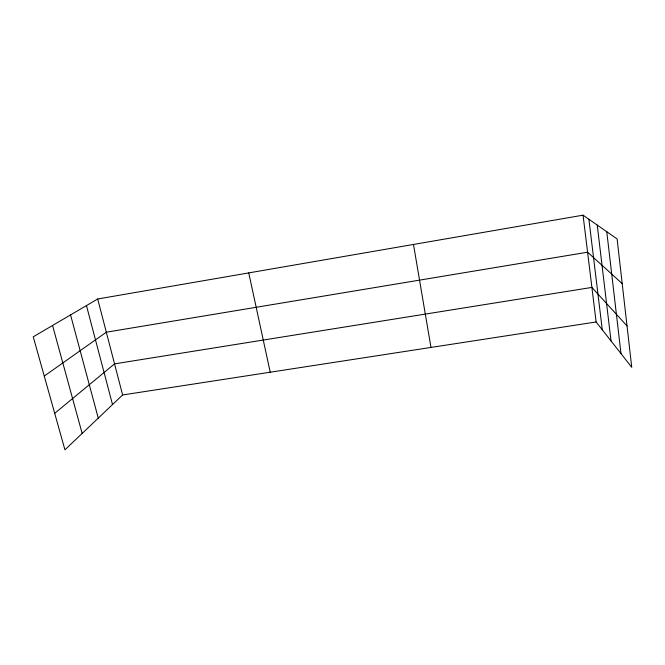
<?xml version="1.0" encoding="UTF-8"?>
<svg xmlns="http://www.w3.org/2000/svg" width="665" height="665" viewBox="0 0 665 665"><rect width="100%" height="100%" fill="white"/><g stroke="black" fill="none" stroke-linecap="round" stroke-linejoin="round"><path stroke-width="1" d="M596.131 321.976L122.618 394.968L64.937 449.823L33.25 336.814L97.697 298.984L583.047 215.177L617.103 238.935L631.75 367.321L596.131 321.976L583.047 215.177M54.705 413.322L114.546 363.863L591.9 287.421L627.029 325.95M44.256 376.058L106.325 332.201L587.586 252.201L622.199 283.614M52.56 325.484L82.152 433.447M70.565 314.911L98.262 418.127M86.458 305.584L112.518 404.578M97.697 298.984L122.618 394.968M248.743 272.908L270.223 372.209M413.489 244.454L430.97 347.438M588.899 219.267L602.29 329.807M597.237 225.078L611.027 340.937M606.771 231.728L620.994 353.622"/></g></svg>
